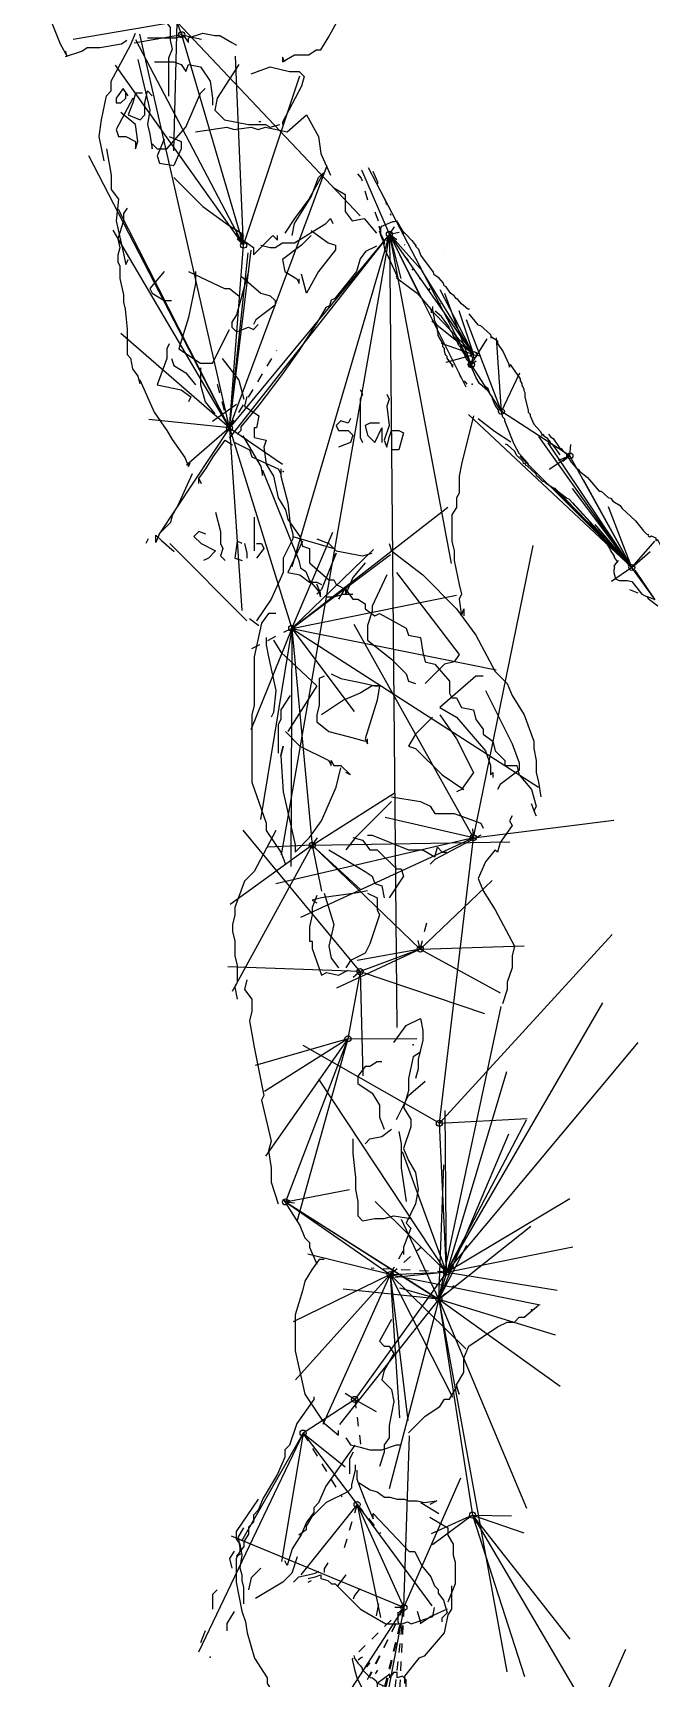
# Model space of a CAD drawing. Header units: millimetres. Extents: x -279 to 9, y -50 to 310.
# Drawn here: x -83.3 to -62.8, y 72 to 126.7 of the extents above; entities that cross this region are included whole.
import ezdxf

# ---------------------------------------------------------------- set-up
doc = ezdxf.new("R2010")
doc.units = ezdxf.units.MM
doc.linetypes.add('DASH', pattern=[0.6, 0.3, -0.3])

msp = doc.modelspace()

# ---------------------------------------------------------------- linework, layer by layer
at = {"layer": 'Shots', "color": 1}
for p, q in [((-78.406, 126.602), (-78.564, 127.03)), ((-76.35, 119.614), (-78.406, 126.602)), ((-71.51, 119.98), (-76.818, 113.546)), ((-76.818, 113.546), (-76.35, 119.614)), ((-68.71, 115.98), (-71.51, 119.98)), ((-68.792, 115.65), (-68.71, 115.98)), ((-67.792, 114.094), (-68.792, 115.65)), ((-65.52, 112.622), (-67.792, 114.094)), ((-76.818, 113.546), (-76.818, 113.546)), ((-76.818, 113.546), (-74.754, 106.892)), ((-63.466, 108.916), (-65.52, 112.622)), ((-62.69, 107.846), (-63.466, 108.916)), ((-74.754, 106.892), (-74.072, 99.696)), ((-74.072, 99.696), (-70.486, 96.246)), ((-69.852, 90.462), (-68.722, 99.944)), ((-70.486, 96.246), (-72.486, 95.5)), ((-72.486, 95.5), (-72.888, 93.268)), ((-72.888, 93.268), (-74.96, 87.854)), ((-69.618, 85.526), (-69.852, 90.462)), ((-74.96, 87.854), (-69.866, 84.624)), ((-74.96, 87.854), (-74.96, 87.854)), ((-74.96, 87.854), (-71.482, 85.44)), ((-69.618, 85.526), (-72.664, 81.298)), ((-71.482, 85.44), (-69.618, 85.526)), ((-71.482, 85.44), (-71.482, 85.44)), ((-69.618, 85.526), (-69.618, 85.526)), ((-69.866, 84.624), (-68.754, 77.456)), ((-72.664, 81.298), (-74.378, 80.18)), ((-74.378, 80.18), (-72.586, 77.808)), ((-72.586, 77.808), (-71.028, 74.388)), ((-68.754, 77.456), (-64.732, 70.604)), ((-71.028, 74.388), (-72.108, 68.684))]:
    msp.add_line(p, q, dxfattribs=at)
for centre in [(-78.406, 126.602), (-76.35, 119.614), (-71.51, 119.98), (-68.71, 115.98), (-68.792, 115.65), (-67.792, 114.094), (-76.818, 113.546), (-76.818, 113.546), (-65.52, 112.622), (-63.466, 108.916), (-74.754, 106.892), (-68.722, 99.944), (-74.072, 99.696), (-70.486, 96.246), (-72.486, 95.5), (-72.888, 93.268), (-69.852, 90.462), (-74.96, 87.854), (-74.96, 87.854), (-71.482, 85.44), (-71.482, 85.44), (-69.618, 85.526), (-69.618, 85.526), (-69.866, 84.624), (-72.664, 81.298), (-74.378, 80.18), (-72.586, 77.808), (-68.754, 77.456), (-71.028, 74.388)]:
    msp.add_circle(centre, 0.1, dxfattribs=at)
at = {"layer": 'Sketch', "color": 0}
for points in [[(-74.984, 125.698), (-75.064, 125.858), (-75.064, 125.698), (-74.664, 125.938), (-74.184, 125.938), (-73.944, 126.098), (-73.784, 126.098), (-73.544, 126.498), (-73.144, 127.218), (-73.064, 127.538), (-72.904, 128.098), (-72.984, 128.258), (-73.064, 128.978), (-73.144, 129.138), (-73.064, 129.298), (-73.144, 129.698), (-73.144, 130.658), (-73.224, 131.058), (-73.144, 131.218)], [(-83.344, 129.178), (-83.344, 129.058), (-83.284, 128.998), (-83.224, 128.578), (-82.984, 127.918), (-82.744, 127.078), (-82.444, 126.298), (-82.204, 125.878), (-82.264, 126.058)], [(-82.264, 125.878), (-81.724, 126.058), (-81.544, 126.178), (-81.124, 126.178), (-80.404, 126.298), (-80.224, 126.418)], [(-80.984, 122.418), (-81.144, 123.218), (-81.064, 123.778), (-80.904, 124.578), (-80.744, 124.738), (-80.744, 125.058), (-80.104, 126.258), (-79.944, 126.658)], [(-79.544, 126.498), (-78.584, 126.498), (-78.344, 126.578), (-78.184, 126.338), (-78.184, 126.498), (-77.704, 126.658), (-77.304, 126.578), (-77.144, 126.578), (-76.744, 126.338), (-76.584, 126.258)], [(-79.864, 125.778), (-79.464, 124.098), (-79.544, 123.618), (-79.464, 123.298), (-79.384, 122.818), (-79.384, 122.978), (-79.224, 122.818), (-78.904, 122.818), (-78.264, 123.538), (-77.784, 124.658), (-77.624, 124.818)], [(-79.304, 125.698), (-78.664, 125.698), (-78.424, 125.618), (-78.264, 125.378), (-78.184, 125.618), (-77.784, 125.538), (-77.464, 125.058), (-77.384, 124.498), (-77.384, 124.258)], [(-76.504, 125.618), (-77.224, 124.498), (-77.304, 124.098), (-76.984, 123.778), (-76.184, 123.618), (-75.624, 123.618), (-75.464, 123.538), (-75.144, 123.618)], [(-76.104, 125.298), (-75.464, 125.538), (-74.824, 125.378), (-74.504, 125.378), (-74.344, 125.218), (-74.424, 124.898), (-75.064, 123.698), (-75.064, 123.618)], [(-80.184, 124.578), (-80.344, 124.818), (-80.584, 124.498), (-80.584, 124.338), (-80.424, 124.338), (-80.264, 124.498), (-80.264, 124.658)], [(-79.704, 124.658), (-79.944, 124.658), (-80.024, 124.338), (-80.184, 123.938), (-79.784, 123.778), (-79.624, 123.938), (-79.624, 124.338), (-79.544, 124.738), (-79.384, 124.578)], [(-80.024, 124.498), (-80.584, 123.458), (-80.504, 123.218), (-80.264, 123.218), (-79.944, 123.058), (-79.944, 122.818), (-79.864, 123.058), (-79.944, 123.618), (-80.424, 124.018)], [(-77.944, 123.378), (-76.904, 123.538), (-76.664, 123.458), (-76.104, 123.538), (-75.864, 123.458), (-75.624, 123.538), (-74.904, 123.378), (-74.264, 123.938), (-73.864, 123.218), (-73.784, 122.658), (-73.464, 121.938)], [(-75.84, 123.726), (-75.78, 123.726)], [(-78.984, 123.138), (-79.224, 122.578), (-79.144, 122.338), (-78.664, 122.258)], [(-78.824, 123.218), (-78.424, 123.058), (-78.424, 122.818), (-78.664, 122.258)], [(-80.904, 122.818), (-80.744, 121.938), (-80.744, 121.458), (-80.504, 121.138), (-80.584, 120.418), (-80.344, 119.378), (-80.264, 118.978), (-80.184, 119.138)], [(-78.664, 121.858), (-77.704, 120.898), (-76.824, 120.258), (-76.424, 120.018), (-76.424, 119.778), (-76.344, 119.938)], [(-74.744, 119.938), (-74.664, 120.338), (-74.104, 121.218), (-73.864, 121.858), (-73.704, 122.018), (-74.184, 121.138), (-74.664, 120.498), (-74.984, 120.018)], [(-72.57, 121.986), (-72.45, 121.836), (-72.42, 121.746)], [(-72.06, 122.076), (-71.91, 121.716), (-71.91, 121.656)], [(-73.384, 121.538), (-72.984, 121.298), (-72.984, 120.738), (-72.744, 120.418), (-72.344, 120.498), (-71.944, 120.018)], [(-72.33, 121.416), (-72.24, 121.116)], [(-71.79, 121.386), (-71.64, 121.086), (-71.61, 120.966)], [(-80.22, 120.846), (-80.34, 120.666), (-80.34, 120.426), (-80.52, 119.826), (-80.46, 119.526), (-80.52, 119.286), (-80.52, 119.046), (-80.46, 118.926), (-80.46, 118.506), (-80.34, 117.966), (-80.34, 117.726), (-80.28, 117.486), (-80.22, 116.826), (-80.22, 115.986), (-80.1, 115.866), (-80.04, 115.506), (-79.86, 115.266), (-79.8, 115.026), (-79.8, 115.146), (-79.32, 114.066), (-78.9, 113.466), (-78.72, 113.166), (-78.3, 112.566), (-78.18, 112.266), (-78.12, 112.386)], [(-72, 120.726), (-71.88, 120.426)], [(-75.784, 119.618), (-75.464, 119.538), (-75.304, 119.538), (-75.064, 119.698), (-74.664, 119.698), (-73.624, 120.338), (-73.464, 120.498), (-73.384, 120.338)], [(-71.85, 120.096), (-71.7, 119.766), (-71.67, 119.646), (-71.79, 119.946), (-71.79, 120.186), (-71.76, 120.246), (-71.4, 120.396), (-71.34, 120.396), (-71.28, 120.426), (-71.07, 120.066), (-71.04, 119.976)], [(-71.82, 119.976), (-71.79, 120.036), (-71.85, 120.246)], [(-71.49, 120.666), (-71.46, 120.606)], [(-71.19, 120.276), (-71.19, 120.216), (-70.77, 119.766), (-70.62, 119.586)], [(-76.584, 120.098), (-76.584, 119.938), (-76.024, 119.538), (-76.024, 119.298), (-75.384, 119.938), (-75.224, 119.778), (-75.224, 119.938)], [(-74.104, 119.938), (-74.424, 119.618), (-75.064, 119.138), (-74.984, 118.738), (-74.584, 118.498), (-74.504, 118.338), (-74.504, 118.498)], [(-74.104, 120.098), (-73.544, 119.698), (-73.304, 119.618), (-73.304, 119.458), (-73.864, 118.738), (-74.264, 118.018), (-74.264, 118.018), (-74.424, 118.658)], [(-71.73, 119.766), (-71.67, 119.496), (-71.22, 118.506), (-71.28, 118.596)], [(-71.94, 119.586), (-72.3, 119.406), (-72.48, 119.166), (-72.48, 119.166), (-72.6, 118.746), (-73.32, 117.846), (-73.44, 117.786), (-73.5, 117.606), (-73.62, 117.546), (-73.86, 117.126), (-74.52, 116.106), (-75.12, 115.266), (-75.84, 114.306), (-76.44, 113.586), (-76.44, 113.466), (-76.56, 113.346)], [(-70.95, 119.196), (-70.89, 119.106)], [(-68.85, 117.486), (-68.91, 117.486), (-69.12, 117.666), (-69.24, 117.816), (-69.3, 117.846), (-69.36, 117.936), (-69.48, 118.026), (-69.63, 118.236), (-69.69, 118.266), (-69.72, 118.356), (-69.87, 118.536), (-70.02, 118.626), (-70.05, 118.716), (-70.47, 119.286), (-70.53, 119.466), (-70.65, 119.586)], [(-69.69, 119.436), (-69.69, 119.436)], [(-78.984, 118.738), (-79.464, 118.178), (-79.384, 118.018), (-78.984, 117.778), (-78.744, 117.778)], [(-77.944, 118.738), (-77.944, 118.338), (-78.184, 117.218), (-78.504, 116.178), (-77.784, 115.698), (-77.384, 115.698), (-76.824, 116.818)], [(-78.184, 118.738), (-76.984, 118.178), (-76.824, 118.178), (-76.504, 117.938)], [(-76.184, 118.738), (-76.584, 117.298), (-76.744, 117.058), (-76.744, 116.898), (-76.584, 116.738), (-76.184, 116.898), (-76.024, 116.818), (-75.864, 116.978)], [(-76.424, 118.578), (-75.784, 118.018), (-75.464, 117.938), (-75.304, 117.778), (-75.304, 117.618), (-75.944, 117.138), (-76.024, 116.978)], [(-71.28, 118.536), (-70.59, 118.026), (-70.14, 117.486), (-70.11, 117.366), (-70.11, 117.486)], [(-70.2, 118.176), (-70.17, 118.116)], [(-70.08, 117.576), (-70.08, 117.456), (-70.02, 117.186), (-70.02, 117.126), (-69.96, 117.006), (-69.96, 116.916), (-69.93, 116.856), (-69.93, 116.766), (-69.9, 116.706), (-69.9, 116.616), (-69.75, 116.346), (-69.75, 116.256), (-69.69, 116.196), (-69.69, 116.106), (-69.66, 115.986), (-69.6, 115.926), (-69.6, 115.866), (-69.45, 115.656), (-69.42, 115.566), (-69.39, 115.656)], [(-68.25, 114.786), (-68.52, 115.026), (-68.64, 115.236), (-68.79, 115.566), (-68.88, 115.686), (-68.88, 115.746), (-68.94, 115.806), (-69.03, 116.016), (-69.12, 116.136), (-69.15, 116.226), (-69.21, 116.286), (-69.3, 116.496), (-69.39, 116.616), (-69.42, 116.706), (-69.51, 116.826), (-69.54, 116.916), (-69.78, 117.246), (-69.99, 117.426)], [(-68.88, 117.336), (-68.58, 116.976), (-68.49, 116.946), (-68.16, 116.646), (-68.13, 116.526), (-68.13, 116.586), (-67.92, 116.436), (-67.92, 116.346), (-67.74, 116.076), (-67.56, 115.686), (-67.53, 115.566), (-67.5, 115.656), (-67.17, 115.176), (-67.17, 115.116), (-67.11, 115.026), (-67.11, 114.966), (-67.05, 114.846), (-67.05, 114.786), (-67.02, 114.726), (-67.02, 114.576), (-66.9, 114.126), (-66.9, 114.066), (-66.84, 114.006), (-66.84, 113.946), (-66.72, 113.676), (-66.51, 113.436), (-66.45, 113.346), (-66.45, 113.286), (-66.42, 113.346), (-66.39, 113.286), (-66.3, 113.226), (-66.18, 113.076), (-66.18, 113.016), (-66.12, 113.016), (-65.97, 112.806), (-65.85, 112.656)], [(-78.824, 116.338), (-78.904, 116.178), (-78.904, 115.858), (-79.224, 114.978), (-78.424, 114.818), (-78.104, 114.578), (-78.184, 114.418)], [(-78.744, 115.858), (-78.664, 115.618), (-78.264, 115.378), (-77.944, 114.978)], [(-77.064, 115.858), (-76.504, 115.138), (-76.344, 114.498)], [(-77.784, 115.538), (-77.784, 114.978), (-77.624, 114.418), (-77.304, 114.018)], [(-69.21, 115.386), (-69.15, 115.236)], [(-72.48, 114.826), (-72.4, 114.666), (-72.48, 114.506), (-72.48, 113.226), (-72.4, 113.066)], [(-69.03, 115.116), (-68.94, 114.996)], [(-67.876, 114.122), (-67.996, 114.302), (-68.086, 114.512), (-68.086, 114.572), (-68.176, 114.692), (-68.236, 114.842), (-68.296, 114.902)], [(-77.384, 113.778), (-76.584, 114.338)], [(-71.6, 114.666), (-71.52, 114.506), (-71.6, 114.266), (-71.52, 113.626), (-71.68, 113.146), (-71.6, 112.906), (-71.52, 113.226), (-71.44, 113.466), (-71.2, 113.466), (-71.04, 113.386), (-71.2, 112.826), (-71.44, 112.826)], [(-72.8, 113.866), (-72.88, 113.706), (-73.12, 113.786), (-73.28, 113.626), (-73.2, 113.466), (-72.88, 113.466), (-72.72, 113.306), (-72.8, 113.066), (-73.2, 112.906)], [(-71.84, 113.706), (-72.16, 113.706), (-72.32, 113.626), (-72.24, 113.306), (-72, 113.066), (-71.76, 113.546), (-71.76, 113.066)], [(-68.72, 113.946), (-69.12, 112.346), (-69.2, 111.946), (-69.2, 111.386), (-69.28, 111.226), (-69.28, 110.906), (-69.44, 110.666), (-69.44, 109.786), (-69.36, 109.466), (-69.36, 109.146), (-69.2, 108.346), (-69.12, 108.026), (-69.2, 107.866), (-69.12, 107.306), (-69.04, 107.546), (-69.04, 107.306)], [(-67.486, 113.072), (-68.026, 113.432), (-68.566, 113.852)], [(-67.816, 114.122), (-67.756, 113.912), (-67.696, 113.852), (-67.696, 113.792), (-67.396, 113.042), (-67.216, 112.712), (-66.916, 112.382), (-66.886, 112.292)], [(-77.84, 111.706), (-77.84, 111.866), (-77.6, 112.186), (-77.36, 112.586), (-76.96, 113.146), (-76.72, 112.986)], [(-76.64, 113.066), (-76.16, 112.826), (-76.08, 112.586), (-75.2, 112.186), (-75.12, 112.026)], [(-76.38, 113.286), (-76.38, 113.286), (-75.78, 112.266), (-75.72, 111.966), (-75.72, 112.146), (-74.52, 109.146), (-74.46, 108.906), (-74.28, 108.786), (-74.16, 108.486), (-73.86, 108.126), (-73.8, 107.946), (-73.8, 108.066), (-73.92, 108.366)], [(-66.226, 113.342), (-66.166, 113.252), (-66.076, 113.192), (-65.866, 112.892), (-65.806, 112.862), (-65.746, 112.772), (-65.656, 112.712), (-65.476, 112.412), (-65.326, 112.232), (-65.236, 112.172), (-65.206, 112.112), (-64.936, 111.902), (-64.546, 111.452), (-64.486, 111.452), (-64.246, 111.242), (-64.156, 111.212), (-64.096, 111.122), (-63.856, 110.972), (-63.796, 110.882), (-63.346, 110.462), (-63.076, 110.132), (-62.956, 110.012), (-62.896, 110.012)], [(-63.936, 109.112), (-64.036, 109.252), (-64.036, 109.292), (-64.176, 109.492), (-64.216, 109.592), (-64.476, 109.972), (-64.856, 110.432), (-65.196, 110.812), (-65.356, 110.972), (-65.536, 111.172), (-65.636, 111.212), (-66.056, 111.532), (-66.296, 111.692), (-66.376, 111.772), (-66.416, 111.772), (-66.536, 111.892), (-66.616, 111.952), (-66.636, 112.012), (-66.936, 112.292), (-66.996, 112.312), (-66.996, 112.372), (-67.056, 112.372), (-67.076, 112.432), (-67.276, 112.632), (-67.356, 112.772), (-67.596, 112.992), (-67.656, 113.012), (-67.656, 113.012)], [(-78.06, 112.026), (-78.06, 112.026), (-78.54, 110.946), (-78.72, 110.646), (-78.78, 110.406), (-79.14, 110.046), (-79.26, 109.746), (-79.26, 109.986), (-79.08, 109.806), (-78.66, 109.446)], [(-75.12, 112.186), (-75.12, 111.946), (-74.88, 111.066), (-74.8, 110.346), (-74.72, 110.026), (-74.72, 109.866), (-75.04, 109.226), (-75.04, 108.746), (-75.44, 107.866), (-75.92, 107.146), (-75.92, 107.146)], [(-77.84, 111.866), (-77.76, 111.706)], [(-77.28, 110.746), (-77.12, 110.106), (-77.12, 109.706), (-77.04, 109.546), (-77.12, 109.306), (-76.96, 109.146)], [(-76, 110.586), (-76, 109.466)], [(-79.52, 109.866), (-79.6, 109.706)], [(-77.6, 110.026), (-77.84, 110.106), (-78, 109.946), (-77.76, 109.706), (-77.28, 109.466), (-77.52, 109.226), (-77.68, 109.146)], [(-76.4, 109.706), (-76.56, 109.786), (-76.64, 109.226), (-76.4, 109.146)], [(-74.4, 109.786), (-74.88, 108.746), (-74.48, 108.666), (-74.16, 108.426), (-73.92, 108.426), (-73.76, 108.346)], [(-74.72, 109.946), (-73.36, 109.546)], [(-73.92, 109.866), (-73.52, 109.706), (-73.28, 109.466), (-72.4, 109.306), (-72.08, 109.386)], [(-62.086, 108.572), (-62.176, 108.692), (-62.236, 108.962), (-62.236, 109.082), (-62.266, 109.232), (-62.386, 109.412), (-62.596, 109.832), (-62.656, 109.802), (-62.656, 109.892), (-62.806, 109.952), (-62.866, 109.922), (-62.926, 109.952)], [(-78.8, 109.706), (-78.8, 109.706), (-76.24, 107.146)], [(-76.32, 109.706), (-76.24, 109.386), (-76.24, 109.226)], [(-75.92, 109.706), (-75.76, 109.706), (-75.68, 109.546), (-75.92, 109.226)], [(-73.36, 109.386), (-73.36, 109.226), (-73.28, 109.386), (-73.76, 108.186), (-73.92, 108.026)], [(-71.52, 109.706), (-71.44, 109.466), (-70.4, 108.666), (-69.28, 107.546), (-68.64, 106.666), (-68, 105.466), (-67.6, 105.066), (-67.44, 104.666), (-67.04, 104.026), (-66.72, 103.146), (-66.72, 102.906), (-66.64, 102.506), (-66.64, 102.106), (-66.56, 101.786), (-66.48, 101.306)], [(-72.32, 109.066), (-72.72, 108.586), (-72.96, 108.026), (-72.96, 108.266), (-73.2, 107.866)], [(-71.28, 108.746), (-69.2, 106.026), (-69.36, 105.786), (-69.68, 105.706), (-70.32, 105.066)], [(-63.916, 109.142), (-63.946, 109.082), (-63.946, 109.112), (-64.066, 108.962), (-64.036, 108.902), (-64.066, 108.842), (-64.066, 108.752), (-64.006, 108.542), (-63.886, 108.482), (-63.616, 108.482), (-63.466, 108.452), (-63.136, 108.032), (-62.956, 107.942), (-62.926, 107.882), (-62.596, 107.642)], [(-71.6, 108.666), (-72.08, 107.626), (-72.08, 107.466), (-72.24, 106.986), (-72.24, 106.506), (-71.44, 105.866), (-70.96, 105.386), (-70.88, 105.146), (-70.64, 105.066)], [(-73.6, 107.946), (-73.36, 107.946), (-73.04, 108.026), (-72.72, 108.026)], [(-76.16, 107.226), (-75.84, 106.986)], [(-75.28, 107.386), (-75.52, 107.386), (-75.76, 107.066), (-76, 105.946), (-76, 104.346), (-76.08, 104.026), (-76.08, 101.786), (-75.6, 100.426), (-75.6, 100.186), (-75.12, 99.466), (-74.96, 99.066)], [(-75.6, 106.586), (-75.6, 106.346), (-75.52, 105.946), (-75.28, 104.826), (-75.36, 104.106), (-75.44, 103.946)], [(-75.36, 106.506), (-75.12, 106.106), (-73.92, 104.986), (-74.88, 103.466)], [(-73.68, 105.306), (-73.84, 105.226), (-73.84, 104.346), (-73.92, 104.026), (-73.92, 103.786), (-73.52, 103.466), (-72.88, 103.306), (-72.32, 103.146)], [(-71.84, 104.986), (-72.08, 104.986), (-72.48, 104.746), (-73.04, 104.506), (-73.76, 104.026)], [(-73.44, 105.386), (-73.12, 105.226), (-72.32, 105.066), (-72, 104.986), (-71.84, 104.986), (-71.92, 104.506), (-72.32, 103.226), (-72.24, 103.066), (-72.24, 103.226)], [(-68.4, 105.306), (-68.64, 105.306), (-69.84, 104.266), (-69.28, 103.946), (-68.32, 102.826), (-68.16, 102.346), (-68.16, 102.026), (-68.08, 102.106), (-68.08, 101.946)], [(-74.8, 104.666), (-75.12, 104.186), (-75.12, 103.866), (-75.2, 103.706), (-75.2, 102.746)], [(-68.32, 104.826), (-67.44, 103.066), (-67.2, 102.426), (-67.2, 102.186), (-67.84, 101.706), (-67.92, 101.546)], [(-70.08, 103.946), (-70.64, 103.386), (-70.88, 102.986), (-70.64, 102.906), (-69.76, 102.026), (-69.04, 101.546)], [(-69.84, 104.026), (-69.28, 103.226), (-68.72, 102.106), (-69.12, 101.546), (-69.28, 101.466)], [(-74.96, 103.466), (-74.48, 102.986), (-73.52, 102.506), (-73.44, 102.346), (-73.44, 102.506), (-73.36, 102.346), (-73.12, 102.346), (-72.8, 102.026), (-72.96, 102.106)], [(-75.12, 102.666), (-75.04, 102.986), (-75.12, 102.666), (-75.12, 102.666), (-75.04, 101.466), (-74.64, 99.706), (-74.64, 99.466), (-74.16, 99.946), (-73.76, 100.506), (-73.28, 101.626), (-73.12, 102.266)], [(-71.44, 101.146), (-72.64, 99.946), (-72.96, 99.546)], [(-71.44, 101.306), (-70.48, 101.146), (-70.16, 100.986), (-70, 100.746), (-69.36, 100.746), (-68.48, 100.426), (-68.4, 100.266)], [(-67.44, 100.666), (-67.52, 100.506), (-67.44, 100.346), (-67.84, 99.786), (-67.92, 99.466), (-68, 99.546), (-68.32, 99.146), (-68.56, 98.586), (-68.4, 98.186), (-68, 97.546), (-67.36, 96.346), (-67.44, 96.026), (-67.44, 95.626), (-67.6, 95.146), (-67.6, 94.906), (-67.76, 94.426)], [(-75.28, 100.186), (-76, 98.826), (-76.32, 98.506), (-76.64, 97.626), (-76.64, 97.386), (-76.72, 97.066), (-76.72, 96.826), (-76.64, 96.506), (-76.64, 96.026), (-76.56, 95.706), (-76.56, 95.146), (-76.64, 94.986), (-76.56, 94.586)], [(-72.24, 100.026), (-72.08, 100.026), (-70.88, 99.546), (-70.4, 99.546), (-70, 99.306), (-69.92, 99.626), (-69.76, 99.466), (-69.6, 99.466)], [(-68.48, 100.026), (-70, 99.226), (-70.16, 99.066)], [(-73.52, 99.546), (-72.32, 98.826), (-72.08, 98.666), (-72, 98.426), (-71.76, 98.346), (-71.68, 97.946)], [(-72.72, 99.946), (-72.4, 99.866), (-72.16, 99.546), (-71.92, 99.546), (-71.28, 98.906), (-71.12, 98.906), (-71.04, 98.666), (-71.52, 97.946)], [(-73.92, 98.026), (-74.08, 97.626), (-74.08, 97.386), (-74.16, 96.986), (-74.16, 96.506), (-74.08, 96.506), (-74.08, 96.266), (-73.76, 95.386), (-73.6, 95.466), (-73.2, 95.386), (-72.88, 95.546)], [(-72.24, 98.186), (-72.64, 98.106), (-73.76, 97.946), (-74.08, 97.866), (-73.92, 97.786)], [(-73.68, 98.106), (-73.36, 97.066), (-73.52, 96.346), (-73.44, 95.946), (-73.2, 95.626)], [(-72.24, 98.106), (-71.92, 97.946), (-71.92, 97.546), (-71.84, 97.386), (-72.16, 96.426), (-72.32, 96.106), (-72.8, 95.866), (-72.96, 95.626)], [(-76.24, 95.226), (-76.32, 94.906), (-76.08, 94.586), (-76.08, 94.186), (-76.16, 93.866), (-76, 92.986), (-75.68, 91.386), (-75.76, 91.226), (-75.44, 89.866), (-75.52, 89.546), (-75.44, 88.986), (-75.44, 88.506), (-75.2, 87.786)], [(-71.36, 93.146), (-70.96, 93.706), (-70.48, 93.946), (-70.4, 93.546), (-70.4, 93.226), (-70.56, 92.586), (-70.56, 92.266), (-70.64, 91.946)], [(-71.76, 92.506), (-71.92, 92.506), (-72.16, 92.346), (-72.32, 92.346), (-72.56, 92.026), (-72.56, 91.786), (-72.08, 91.466), (-71.84, 91.066), (-71.84, 90.666), (-71.68, 90.266)], [(-71.28, 90.586), (-70.88, 91.386), (-70.32, 91.866)], [(-72.32, 89.786), (-72.16, 89.946), (-71.76, 90.026), (-71.44, 90.266)], [(-71.2, 90.186), (-71.12, 89.786), (-71.12, 88.986), (-70.96, 87.866)], [(-72.72, 89.946), (-72.72, 89.466), (-72.64, 88.666), (-72.64, 88.266), (-72.56, 87.866), (-72.56, 87.386), (-72.4, 87.226), (-72, 87.306), (-71.68, 87.306), (-71.36, 87.386), (-70.8, 87.306)], [(-75.04, 87.946), (-74.48, 87.066), (-74.32, 86.666), (-74.16, 86.506), (-74.16, 86.346), (-73.92, 85.786)], [(-73.68, 85.946), (-73.84, 85.946), (-74.08, 85.626), (-74.08, 85.626), (-74.32, 85.226), (-74.4, 84.906), (-74.64, 84.106), (-74.64, 82.906), (-74.32, 81.466), (-73.68, 80.506), (-73.2, 80.106), (-73.2, 80.106), (-73.2, 80.266)], [(-70.88, 80.186), (-70.32, 80.746), (-69.84, 81.066), (-69.68, 81.306), (-69.52, 81.306), (-69.28, 81.706), (-69.2, 81.466), (-69.28, 81.786), (-69.04, 82.186), (-69.04, 82.666), (-68.88, 83.066), (-67.92, 83.706), (-67.6, 83.866), (-67.36, 83.866), (-67.2, 84.026), (-67.04, 84.026), (-66.56, 84.426)], [(-74.024, 81.378), (-74.024, 81.298), (-74.584, 80.498), (-74.824, 79.778), (-74.984, 79.618), (-74.984, 79.378), (-75.224, 78.818), (-75.704, 78.018), (-75.864, 77.618), (-76.024, 77.458), (-76.024, 77.218), (-76.184, 77.058), (-76.184, 76.818), (-76.344, 76.578), (-76.344, 76.418), (-76.584, 76.098), (-76.424, 76.178)], [(-72.664, 79.778), (-73.624, 78.418), (-73.864, 77.858), (-74.024, 77.698), (-74.024, 77.538), (-74.264, 77.218), (-74.424, 76.818), (-74.744, 76.338), (-74.904, 75.778), (-74.984, 75.938)], [(-72.96, 80.026), (-72.8, 79.786), (-72.48, 79.706), (-72.16, 79.626), (-71.76, 79.626), (-71.28, 79.786), (-71.12, 79.786)], [(-72.712, 79.55), (-72.832, 79.31), (-72.832, 78.83)], [(-72.652, 79.13), (-72.652, 78.95), (-72.772, 78.47), (-72.772, 78.35), (-72.892, 78.23), (-73.612, 77.87), (-74.092, 77.39), (-74.272, 77.09), (-74.272, 76.97), (-74.512, 76.79)], [(-72.592, 78.95), (-72.592, 78.65), (-72.292, 77.87), (-72.052, 77.33), (-72.052, 77.51), (-70.852, 76.25), (-70.672, 76.25), (-70.432, 75.77), (-70.132, 75.41), (-70.012, 75.11), (-69.892, 74.99), (-69.892, 74.87), (-69.712, 74.63), (-69.592, 74.21), (-69.772, 74.03), (-69.772, 73.91)], [(-72.512, 78.53), (-72.152, 78.29), (-71.912, 78.23), (-71.672, 78.05), (-71.492, 78.05), (-71.252, 77.99), (-71.012, 77.99), (-70.892, 77.93), (-70.592, 77.93), (-70.352, 77.87), (-69.932, 77.93), (-70.172, 77.81)], [(-75.872, 77.99), (-76.592, 76.91), (-76.592, 76.67), (-76.472, 76.49), (-76.412, 76.13), (-76.472, 75.71), (-76.412, 75.47), (-76.412, 75.29), (-76.352, 75.05), (-76.352, 74.51)], [(-70.472, 77.87), (-69.872, 77.51)], [(-76.352, 77.03), (-76.532, 76.73), (-76.472, 76.37), (-76.472, 76.25), (-76.592, 76.01), (-76.592, 75.23), (-76.412, 74.27), (-76.292, 73.91), (-76.232, 73.55), (-75.992, 72.71), (-75.572, 72.05), (-75.572, 71.87), (-74.792, 70.67), (-74.132, 69.83), (-73.892, 69.65)], [(-70.172, 77.39), (-69.572, 77.03), (-69.572, 76.79), (-69.392, 76.49), (-69.392, 76.13), (-69.332, 75.89), (-69.332, 75.17), (-69.572, 74.57)], [(-76.664, 76.258), (-76.824, 76.018), (-76.744, 75.698)], [(-74.572, 76.07), (-74.752, 75.53), (-75.052, 75.23), (-75.952, 74.69)], [(-75.784, 75.698), (-76.104, 75.378), (-76.184, 74.978)], [(-74.692, 75.23), (-74.512, 75.41), (-74.212, 75.47), (-73.972, 75.53), (-73.852, 75.59)], [(-74.212, 75.35), (-73.972, 75.41), (-73.792, 75.47), (-73.792, 75.35), (-73.552, 75.29), (-73.432, 75.17), (-73.312, 75.17), (-72.472, 74.33), (-71.632, 73.85), (-71.092, 73.85), (-70.912, 73.91), (-70.792, 73.85), (-70.072, 74.09), (-70.012, 74.39)], [(-73.552, 75.87), (-73.672, 75.67), (-73.672, 75.67), (-73.672, 75.55)], [(-72.952, 75.47), (-73.232, 75.11)], [(-77.224, 74.978), (-77.384, 74.818), (-77.384, 74.338)], [(-74.212, 75.23), (-74.092, 75.29)], [(-72.512, 74.99), (-72.672, 74.79), (-72.712, 74.67)], [(-69.452, 75.11), (-69.452, 74.33), (-69.572, 74.15), (-69.692, 73.55), (-70.352, 72.77), (-70.532, 72.71), (-71.012, 72.11), (-71.012, 71.87)], [(-71.872, 74.51), (-71.952, 74.11)], [(-69.592, 74.33), (-70.132, 74.09), (-70.492, 73.85)], [(-76.664, 74.258), (-76.904, 73.858), (-76.904, 73.618)], [(-71.232, 74.23), (-71.232, 73.91), (-71.192, 73.83)], [(-70.592, 74.27), (-70.472, 73.87)], [(-77.624, 73.618), (-77.784, 73.218)], [(-71.732, 71.75), (-72.032, 71.39), (-72.092, 70.91), (-71.852, 70.73), (-71.672, 70.73), (-71.552, 70.85), (-71.552, 70.97), (-71.132, 71.39), (-70.952, 71.75), (-70.952, 71.99), (-71.072, 72.11), (-71.252, 72.05), (-71.252, 72.23), (-71.372, 72.23), (-71.492, 72.05), (-71.492, 72.17), (-71.912, 71.87), (-71.912, 71.45)]]:
    msp.add_lwpolyline(points, dxfattribs=at)
at = {"layer": 'Sketch', "color": 5}
for points in [[(-78.964, 129.598), (-79.204, 129.118), (-79.204, 128.638), (-79.084, 128.698), (-78.964, 128.638), (-78.904, 128.398), (-79.144, 127.318), (-78.784, 126.838), (-78.784, 126.418), (-78.724, 126.118), (-78.844, 125.818), (-78.844, 124.558)], [(-76.24, 114.586), (-76.32, 114.266), (-75.84, 113.946), (-75.92, 113.546), (-76, 113.546), (-76, 113.226), (-75.6, 113.146), (-75.68, 112.906), (-75.6, 112.346), (-75.36, 111.946), (-75.2, 111.226), (-74.96, 110.826), (-74.88, 110.506), (-74.48, 109.946), (-74.4, 109.626), (-74.16, 109.546), (-74.16, 109.066), (-73.52, 108.506), (-73.36, 108.506), (-73.28, 108.346), (-72.96, 108.186), (-72.72, 107.866), (-72.56, 107.866), (-72.32, 107.706), (-72.32, 107.546), (-72, 107.306), (-71.84, 107.386), (-70.96, 106.906), (-70.88, 106.666), (-70.48, 106.586), (-70.4, 106.106), (-70.32, 105.786), (-70, 105.706), (-69.52, 105.146), (-69.52, 104.746), (-69.44, 104.586), (-69.28, 104.586), (-69.12, 104.266), (-68.72, 104.186), (-68.64, 103.866), (-68.4, 103.546), (-68.4, 103.386), (-68.08, 103.146), (-68, 102.826), (-67.68, 102.506), (-67.68, 102.346), (-67.28, 102.346), (-67.2, 102.026), (-66.8, 101.546), (-66.64, 100.986), (-66.72, 100.826), (-66.64, 100.666), (-66.8, 101.066)], [(-70.48, 92.826), (-70.72, 92.666), (-70.88, 91.946), (-70.88, 91.546), (-71.04, 90.986), (-70.8, 90.586), (-70.8, 90.346), (-71.04, 89.626), (-70.88, 89.226), (-70.64, 88.826), (-70.56, 88.266), (-70.64, 87.786), (-70.96, 87.146), (-70.8, 86.986), (-71.04, 86.346), (-71.04, 86.106)], [(-71.44, 83.946), (-71.84, 83.226), (-71.68, 83.066), (-71.52, 83.066), (-71.36, 82.826), (-71.68, 82.266), (-71.76, 81.946), (-71.44, 81.626), (-71.36, 81.226), (-71.52, 80.426), (-71.52, 80.026), (-71.68, 79.786), (-71.68, 79.546), (-71.84, 79.066)]]:
    msp.add_lwpolyline(points, dxfattribs=at)
at = {"layer": 'Sketch', "color": 3}
for points in [[(-72.712, 72.71), (-72.752, 72.67), (-72.672, 72.33), (-72.592, 72.05), (-72.432, 71.75), (-72.332, 71.63), (-72.212, 71.39), (-72.132, 71.27), (-72.072, 71.13), (-71.972, 70.99), (-71.972, 70.91), (-71.892, 70.73), (-71.732, 70.49), (-71.692, 70.39), (-71.572, 70.27)], [(-72.692, 72.79), (-72.672, 72.71), (-72.552, 72.53), (-72.472, 72.45), (-72.412, 72.37), (-72.412, 72.33), (-72.152, 72.07), (-72.072, 72.05), (-71.952, 71.95), (-71.932, 71.89), (-71.712, 71.79), (-71.672, 71.79), (-71.592, 71.69), (-71.592, 71.73), (-71.392, 71.57), (-71.292, 71.45), (-71.292, 71.39), (-71.252, 71.37), (-71.232, 71.31), (-71.212, 71.35), (-71.192, 71.25), (-71.152, 71.19), (-71.152, 71.17)], [(-72.532, 72.65), (-72.552, 72.65), (-72.452, 72.73), (-72.392, 72.75)], [(-72.272, 72.41), (-72.152, 72.55)], [(-71.972, 72.19), (-71.892, 72.31)]]:
    msp.add_lwpolyline(points, dxfattribs=at)
at = {"layer": 'Sketch', "color": 0}
for p in [(-70.74, 118.806), (-70.5, 118.506), (-70.05, 117.876), (-69.84, 117.666), (-68.76, 114.996), (-75.04, 112.106), (-70.72, 93.066), (-66.8, 84.266), (-77.464, 72.738)]:
    msp.add_point(p, dxfattribs=at)
at = {"layer": 'XSect', "color": 1}
for p, q in [((-78.564, 127.03), (-82.012, 126.438)), ((-78.564, 127.03), (-78.678, 122.746)), ((-78.564, 127.03), (-72.476, 120.586)), ((-78.406, 126.602), (-79.978, 126.32)), ((-76.35, 119.614), (-79.924, 126.428)), ((-76.818, 113.546), (-79.8, 126.624)), ((-78.406, 126.602), (-77.746, 126.452)), ((-76.35, 119.614), (-76.616, 125.886)), ((-76.35, 119.614), (-80.606, 125.596)), ((-76.35, 119.614), (-74.488, 125.232)), ((-76.818, 113.546), (-81.486, 122.576)), ((-76.818, 113.546), (-73.578, 122.262)), ((-71.51, 119.98), (-72.424, 122.104)), ((-68.792, 115.65), (-72.208, 122.178)), ((-76.818, 113.546), (-80.504, 120.802)), ((-76.818, 113.546), (-80.68, 120.114)), ((-71.51, 119.98), (-76.828, 113.204)), ((-71.51, 119.98), (-75.104, 99.376)), ((-71.51, 119.98), (-74.752, 108.94)), ((-71.51, 119.98), (-71.606, 119.578)), ((-71.51, 119.98), (-71.19, 120.042)), ((-71.51, 119.98), (-70.386, 118.734)), ((-71.51, 119.98), (-70.526, 117.976)), ((-71.51, 119.98), (-71.134, 118.512)), ((-71.51, 119.98), (-68.97, 114.912)), ((-71.51, 119.98), (-69.458, 109.052)), ((-71.51, 119.98), (-71.268, 93.646)), ((-76.818, 113.546), (-76.1, 119.45)), ((-76.818, 113.546), (-76.2, 119.366)), ((-68.71, 115.98), (-70.438, 118.772)), ((-68.71, 115.98), (-69.822, 118.132)), ((-68.792, 115.65), (-69.666, 118.006)), ((-68.71, 115.98), (-70.148, 117.49)), ((-68.71, 115.98), (-69.196, 117.43)), ((-68.71, 115.98), (-70.106, 117.088)), ((-67.792, 114.094), (-68.954, 117.14)), ((-76.818, 113.546), (-80.426, 116.686)), ((-68.71, 115.98), (-69.786, 116.352)), ((-68.792, 115.65), (-69.366, 116.708)), ((-68.792, 115.65), (-68.264, 116.504)), ((-67.792, 114.094), (-67.956, 116.534)), ((-68.71, 115.98), (-69.638, 115.72)), ((-67.792, 114.094), (-67.184, 115.374)), ((-76.818, 113.546), (-79.498, 113.83)), ((-63.466, 108.916), (-68.884, 113.998)), ((-76.818, 113.546), (-79.16, 110.014)), ((-76.818, 113.546), (-78.248, 112.312)), ((-76.818, 113.546), (-75.058, 112.35)), ((-76.818, 113.546), (-76.408, 107.488)), ((-63.466, 108.916), (-66.55, 113.268)), ((-63.466, 108.916), (-67.182, 112.606)), ((-63.466, 108.916), (-66.246, 113.048)), ((-65.52, 112.622), (-66.21, 112.168)), ((-65.52, 112.622), (-65.91, 112.472)), ((-65.52, 112.622), (-65.486, 113.002)), ((-63.466, 108.916), (-66.036, 111.558)), ((-63.466, 108.916), (-66.034, 111.52)), ((-63.466, 108.916), (-65.432, 111.542)), ((-63.466, 108.916), (-65.07, 111.828)), ((-74.754, 106.892), (-69.568, 110.916)), ((-63.466, 108.916), (-65.418, 111.062)), ((-63.466, 108.916), (-64.234, 110.926)), ((-63.466, 108.916), (-64.684, 110.346)), ((-74.754, 106.892), (-73.388, 110.09)), ((-63.466, 108.916), (-62.7, 109.79)), ((-74.754, 106.892), (-72.044, 109.51)), ((-74.754, 106.892), (-71.472, 109.342)), ((-68.722, 99.944), (-66.734, 109.65)), ((-63.466, 108.916), (-64.33, 109.762)), ((-63.466, 108.916), (-62.86, 109.45)), ((-63.466, 108.916), (-64.138, 108.452)), ((-62.69, 107.846), (-63.35, 108.824)), ((-74.754, 106.892), (-69.284, 107.992)), ((-74.754, 106.892), (-76.112, 103.52)), ((-74.754, 106.892), (-75.794, 100.55)), ((-74.754, 106.892), (-74.778, 98.986)), ((-74.754, 106.892), (-67.964, 105.516)), ((-74.754, 106.892), (-66.56, 101.624)), ((-74.754, 106.892), (-72.684, 104.134)), ((-68.722, 99.944), (-72.684, 107.018)), ((-74.072, 99.696), (-71.358, 101.424)), ((-68.722, 99.944), (-71.656, 100.618)), ((-68.722, 99.944), (-64.062, 100.53)), ((-72.486, 95.5), (-76.37, 100.19)), ((-74.072, 99.696), (-76.796, 97.732)), ((-74.072, 99.696), (-76.732, 94.84)), ((-74.072, 99.696), (-75.548, 99.63)), ((-68.722, 99.944), (-75.286, 98.408)), ((-68.722, 99.944), (-74.462, 97.3)), ((-74.072, 99.696), (-67.514, 99.806)), ((-74.072, 99.696), (-72.458, 98.216)), ((-74.072, 99.696), (-73.764, 98.166)), ((-70.486, 96.246), (-68.1, 98.522)), ((-69.852, 90.462), (-64.114, 96.734)), ((-70.486, 96.246), (-73.268, 94.944)), ((-70.486, 96.246), (-72.576, 95.868)), ((-70.486, 96.246), (-67.042, 96.356)), ((-70.486, 96.246), (-67.838, 94.79)), ((-72.486, 95.5), (-76.872, 95.656)), ((-72.486, 95.5), (-72.398, 92.038)), ((-72.486, 95.5), (-68.35, 94.104)), ((-69.866, 84.624), (-67.8, 94.342)), ((-69.618, 85.526), (-64.422, 94.46)), ((-72.888, 93.268), (-75.972, 92.378)), ((-72.888, 93.268), (-75.656, 91.518)), ((-72.888, 93.268), (-75.622, 89.376)), ((-72.888, 93.268), (-74.578, 87.234)), ((-69.852, 90.462), (-74.376, 93.048)), ((-72.888, 93.268), (-70.602, 93.276)), ((-69.618, 85.526), (-63.254, 93.144)), ((-69.618, 85.526), (-73.858, 91.93)), ((-69.866, 84.624), (-67.612, 92.178)), ((-69.618, 85.526), (-69.662, 90.892)), ((-69.852, 90.462), (-66.94, 90.62)), ((-69.618, 85.526), (-66.966, 90.576)), ((-69.866, 84.624), (-67.548, 90.112)), ((-69.618, 85.526), (-71.076, 89.516)), ((-69.866, 84.624), (-69.704, 89.08)), ((-74.96, 87.854), (-72.836, 88.264)), ((-69.618, 85.526), (-65.522, 87.962)), ((-74.96, 87.854), (-69.892, 84.626)), ((-69.618, 85.526), (-71.984, 87.866)), ((-69.866, 84.624), (-71.106, 87.272)), ((-69.866, 84.624), (-66.814, 87.044)), ((-69.866, 84.624), (-68.946, 86.416)), ((-69.618, 85.526), (-65.428, 86.366)), ((-71.482, 85.44), (-74.222, 86.118)), ((-71.482, 85.44), (-74.708, 83.87)), ((-71.482, 85.44), (-74.632, 81.944)), ((-71.482, 85.44), (-73.72, 80.464)), ((-71.482, 85.44), (-66.51, 84.442)), ((-71.482, 85.44), (-68.978, 82.972)), ((-71.482, 85.44), (-69.416, 81.366)), ((-71.482, 85.44), (-70.9, 80.598)), ((-71.482, 85.44), (-71.172, 80.686)), ((-69.618, 85.526), (-71.336, 85.342)), ((-69.618, 85.526), (-65.948, 84.922)), ((-69.866, 84.624), (-73.042, 84.958)), ((-69.866, 84.624), (-71.162, 84.99)), ((-69.866, 84.624), (-73.162, 80.464)), ((-69.866, 84.624), (-71.516, 78.332)), ((-69.866, 84.624), (-66.014, 83.446)), ((-69.866, 84.624), (-65.838, 81.736)), ((-69.866, 84.624), (-66.958, 77.684)), ((-69.866, 84.624), (-67.614, 72.248)), ((-72.664, 81.298), (-72.98, 81.492)), ((-72.664, 81.298), (-71.948, 80.9)), ((-74.378, 80.18), (-77.85, 72.908)), ((-74.378, 80.18), (-76.416, 76.592)), ((-74.378, 80.18), (-75.094, 75.914)), ((-74.378, 80.18), (-72.978, 79.054)), ((-71.028, 74.388), (-70.842, 80.092)), ((-71.028, 74.388), (-69.144, 78.692)), ((-72.586, 77.808), (-74.456, 75.472)), ((-72.586, 77.808), (-70.108, 74.446)), ((-72.586, 77.808), (-71.804, 74.054)), ((-68.754, 77.456), (-70.122, 76.836)), ((-68.754, 77.456), (-70.08, 76.468)), ((-68.754, 77.456), (-67.456, 77.428)), ((-68.754, 77.456), (-67.046, 76.872)), ((-68.754, 77.456), (-65.52, 73.338)), ((-68.754, 77.456), (-67.032, 72.1)), ((-71.028, 74.388), (-76.754, 76.76)), ((-71.028, 74.388), (-73.906, 69.964)), ((-64.732, 70.604), (-63.658, 73.004))]:
    msp.add_line(p, q, dxfattribs=at)
at = {"layer": 'XSect', "color": 1, "linetype": 'DASH'}
for p, q in [((-78.406, 126.602), (-78.386, 126.642)), ((-71.51, 119.98), (-71.276, 120.31)), ((-76.35, 119.614), (-76.604, 119.87)), ((-71.51, 119.98), (-71.608, 119.742)), ((-71.51, 119.98), (-71, 119.624)), ((-76.818, 113.546), (-75.252, 116.114)), ((-68.71, 115.98), (-68.478, 115.936)), ((-76.818, 113.546), (-77.3, 115.272)), ((-68.792, 115.65), (-68.864, 115.574)), ((-68.792, 115.65), (-68.628, 115.772)), ((-65.52, 112.622), (-65.846, 112.36)), ((-63.466, 108.916), (-64.012, 109.546)), ((-63.466, 108.916), (-63.142, 109.268)), ((-63.466, 108.916), (-63.6, 108.998)), ((-62.69, 107.846), (-63.798, 108.27)), ((-74.754, 106.892), (-76.2, 106.158)), ((-74.072, 99.696), (-73.746, 100.138)), ((-68.722, 99.944), (-68.742, 100.254)), ((-70.486, 96.246), (-70.218, 97.326)), ((-70.486, 96.246), (-70.594, 96.67)), ((-72.486, 95.5), (-72.83, 95.196)), ((-72.888, 93.268), (-72.956, 93.234)), ((-74.96, 87.854), (-74.808, 87.914)), ((-74.96, 87.854), (-74.404, 87.792)), ((-71.482, 85.44), (-70.936, 86.44)), ((-71.482, 85.44), (-70.45, 86.364)), ((-69.618, 85.526), (-69.62, 85.85)), ((-69.618, 85.526), (-72.116, 85.65)), ((-69.618, 85.526), (-69.384, 85.72)), ((-69.866, 84.624), (-69.366, 85.082)), ((-72.664, 81.298), (-72.456, 79.724)), ((-74.378, 80.18), (-73.086, 78.062)), ((-72.586, 77.808), (-73.098, 76.094)), ((-72.586, 77.808), (-71.812, 76.85)), ((-68.754, 77.456), (-68.624, 77.182)), ((-71.028, 74.388), (-72.722, 72.726)), ((-71.028, 74.388), (-72.432, 71.63)), ((-71.028, 74.388), (-72.184, 72.064)), ((-71.028, 74.388), (-71.894, 70.576)), ((-71.028, 74.388), (-71.686, 71.702)), ((-71.028, 74.388), (-71.584, 69.43)), ((-71.028, 74.388), (-71.576, 74.396)), ((-71.028, 74.388), (-71.222, 70.84))]:
    msp.add_line(p, q, dxfattribs=at)

doc.saveas('drawing.dxf')
